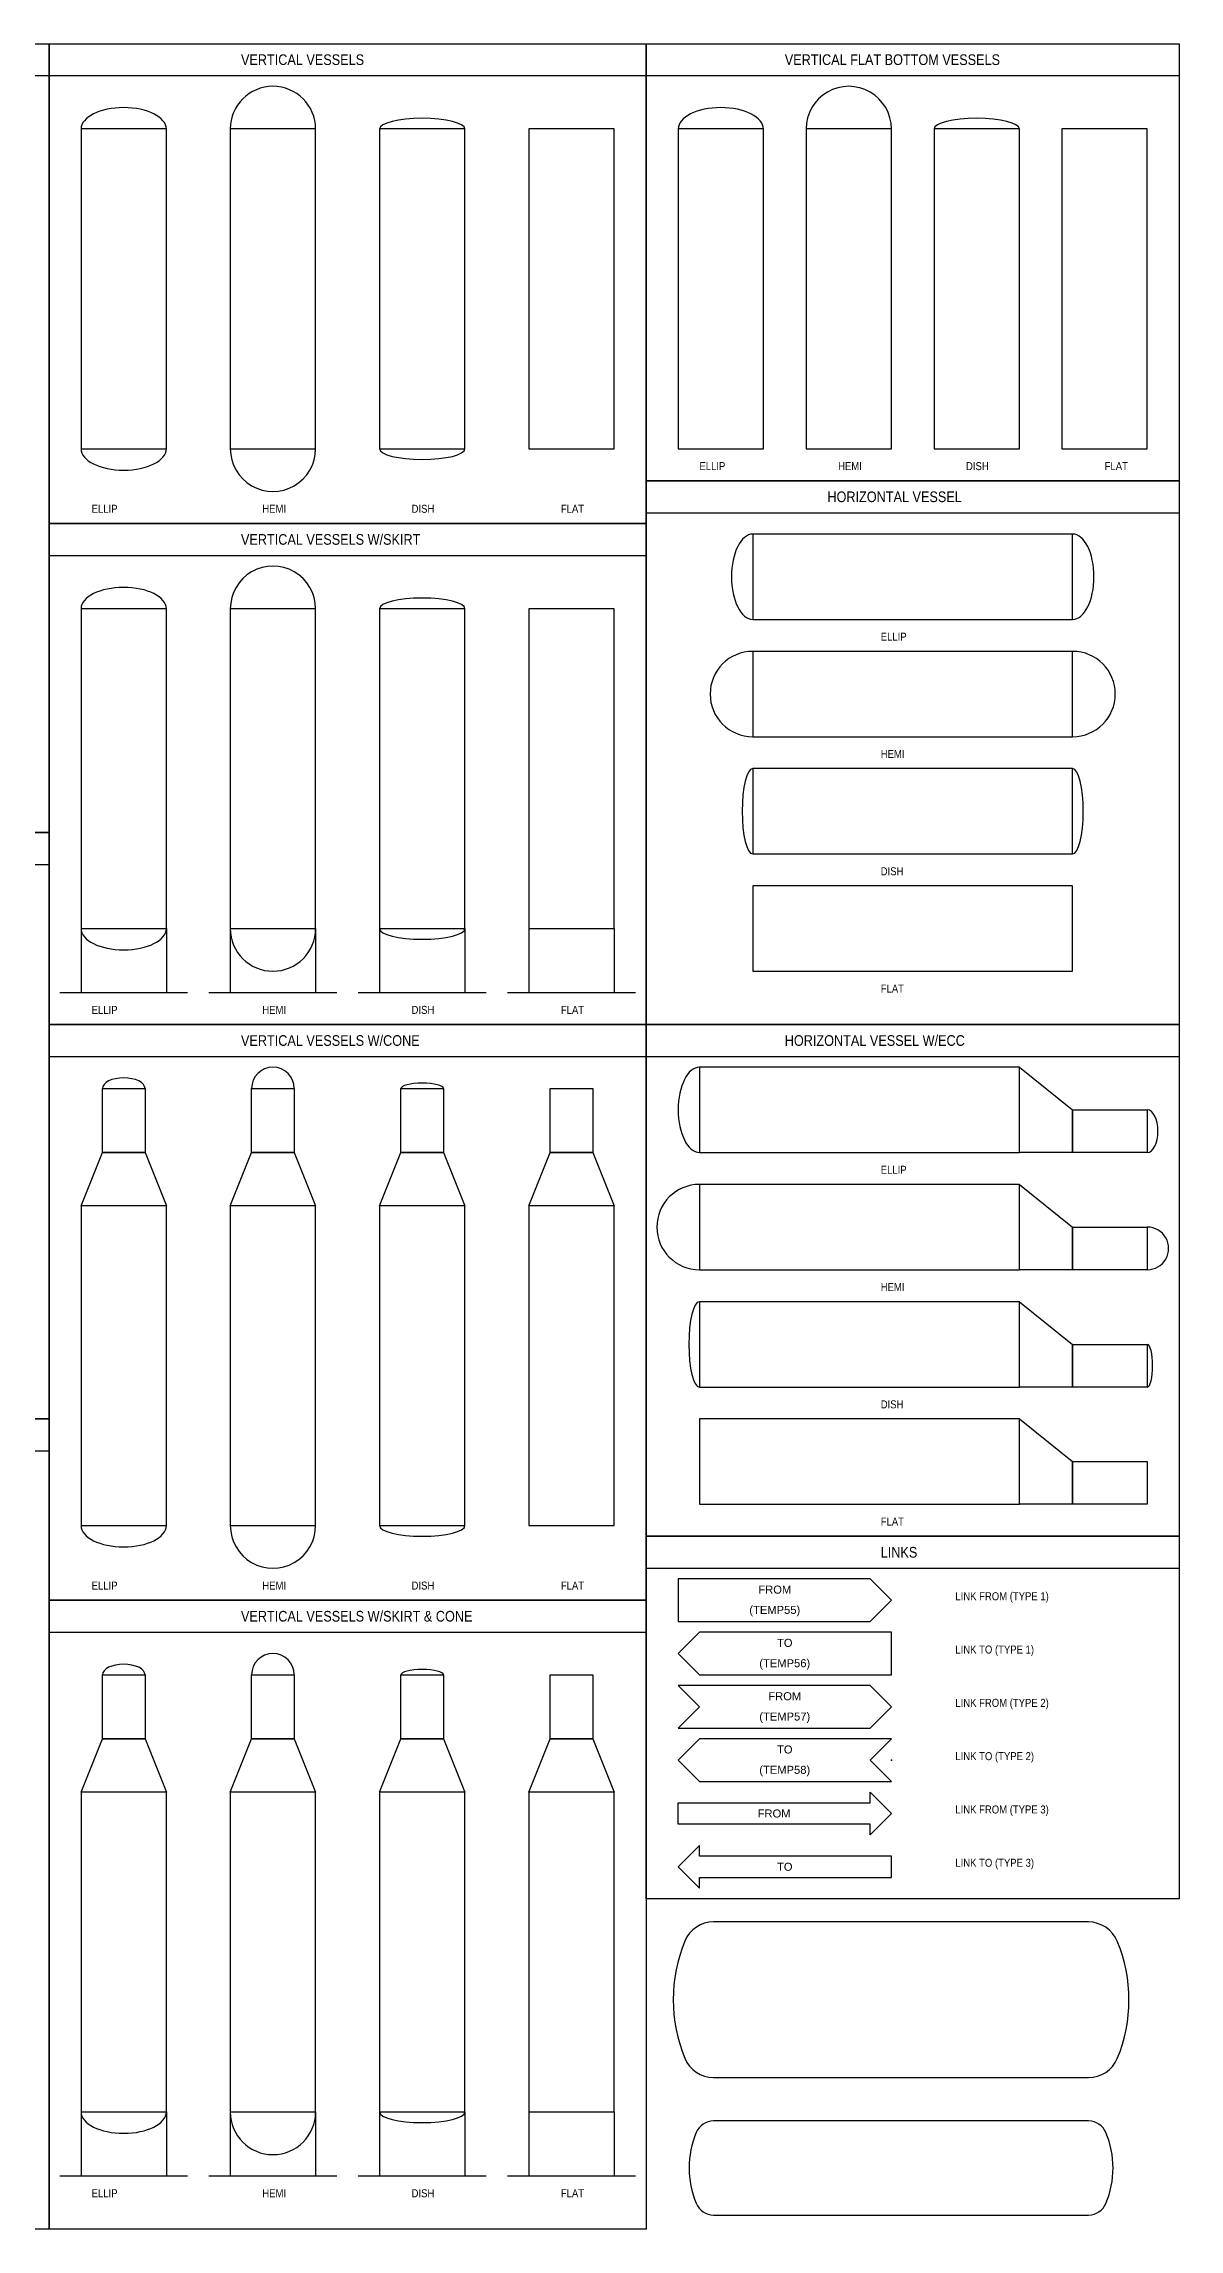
# Model space of a CAD drawing. Header units: inches. Extents: x 39.8 to 67.8, y 12.5 to 38.1.
# Drawn here: x 54.53 to 67.84, y 12.5 to 38.12 of the extents above; entities that cross this region are included whole.
import ezdxf
from ezdxf.enums import TextEntityAlignment as Align

# ---------------------------------------------------------------- set-up
doc = ezdxf.new("R2010")
doc.units = ezdxf.units.IN
doc.header["$MEASUREMENT"] = 0
for name, color, linetype in [('EQUIP', 3, 'Continuous'), ('INST-1', 4, 'Continuous'), ('TEXT', 7, 'Continuous'), ('VESS', 2, 'Continuous')]:
    doc.layers.add(name, color=color, linetype=linetype)
doc.styles.get("Standard").update_dxf_attribs({"font": 'arial.ttf'})

# ---------------------------------------------------------------- blocks, each defined once
blk = doc.blocks.new('LINK_FROM_1')
blk.add_lwpolyline([(0, -0.1), (0.9, -0.1), (1, 0), (0.9, 0.1), (0, 0.1)], close=True)
at = {"flags": 8}
for tag, p in [('DWG_FROM', (0.453, 0.05)), ('TAG', (0.453, -0.05))]:
    blk.add_attdef(tag, text='', height=0.05, dxfattribs=at).set_placement(p, align=Align.MIDDLE)
blk = doc.blocks.new('LINK_TO_3')
for points in [[(0.1, 0.1), (0, 0), (0.1, -0.1)], [(0.1, -0.1), (0.1, -0.05), (1, -0.05), (1, 0.05), (0.1, 0.05), (0.1, 0.1)]]:
    blk.add_lwpolyline(points)
at = {"flags": 8}
blk.add_attdef('DWG_TO', text='', height=0.05, dxfattribs=at).set_placement((0.5, 0), align=Align.MIDDLE)
blk = doc.blocks.new('LINK_FROM_3')
for points in [[(0.9, -0.1), (0.9, -0.05), (0, -0.05), (0, 0.05), (0.9, 0.05), (0.9, 0.1)], [(0.9, -0.1), (1, 0), (0.9, 0.1)]]:
    blk.add_lwpolyline(points)
at = {"flags": 8}
blk.add_attdef('DWG_FROM', text='', height=0.05, dxfattribs=at).set_placement((0.45, 0), align=Align.MIDDLE)
blk = doc.blocks.new('LINK_TO_2')
blk.add_lwpolyline([(1, 0.1), (0.1, 0.1), (0, 0), (0.1, -0.1), (1, -0.1), (0.9, 0)], close=True)
blk.add_point((1, 0))
at = {"flags": 8}
for tag, p in [('DWG_TO', (0.5, 0.05)), ('TAG', (0.5, -0.05))]:
    blk.add_attdef(tag, text='', height=0.05, dxfattribs=at).set_placement(p, align=Align.MIDDLE)
blk = doc.blocks.new('LINK_FROM_2')
blk.add_lwpolyline([(0, -0.1), (0.9, -0.1), (1, 0), (0.9, 0.1), (0, 0.1), (0.1, 0)], close=True)
at = {"flags": 8}
for tag, p in [('DWG_FROM', (0.5, 0.05)), ('TAG', (0.5, -0.05))]:
    blk.add_attdef(tag, text='', height=0.05, dxfattribs=at).set_placement(p, align=Align.MIDDLE)
blk = doc.blocks.new('LINK_TO_1')
blk.add_lwpolyline([(1, 0.1), (0.1, 0.1), (0, 0), (0.1, -0.1), (1, -0.1)], close=True)
at = {"flags": 8}
for tag, p in [('DWG_TO', (0.5, 0.05)), ('TAG', (0.5, -0.05))]:
    blk.add_attdef(tag, text='', height=0.05, dxfattribs=at).set_placement(p, align=Align.MIDDLE)

msp = doc.modelspace()

# ---------------------------------------------------------------- linework, layer by layer
for p, q in [((49.842, 37.746), (54.592, 37.746)), ((54.592, 37.746), (61.592, 37.746)), ((61.592, 37.746), (67.842, 37.746)), ((61.592, 32.621), (67.842, 32.621)), ((54.592, 32.121), (61.592, 32.121)), ((49.842, 28.496), (54.592, 28.496)), ((54.592, 26.246), (61.592, 26.246)), ((61.592, 26.246), (67.842, 26.246)), ((49.842, 21.621), (54.592, 21.621)), ((61.592, 20.246), (67.842, 20.246)), ((54.592, 19.496), (61.592, 19.496))]:
    msp.add_line(p, q)
for points in [[(54.592, 28.871), (49.842, 28.871), (49.842, 38.121), (54.592, 38.121)], [(61.592, 32.496), (54.592, 32.496), (54.592, 38.121), (61.592, 38.121)], [(67.842, 32.996), (61.592, 32.996), (61.592, 38.121), (67.842, 38.121)], [(67.842, 26.621), (61.592, 26.621), (61.592, 32.996), (67.842, 32.996)], [(61.592, 26.621), (54.592, 26.621), (54.592, 32.496), (61.592, 32.496)], [(54.592, 21.996), (49.842, 21.996), (49.842, 28.871), (54.592, 28.871)], [(61.592, 19.871), (54.592, 19.871), (54.592, 26.621), (61.592, 26.621)], [(67.842, 20.621), (61.592, 20.621), (61.592, 26.621), (67.842, 26.621)], [(54.592, 12.496), (49.842, 12.496), (49.842, 21.996), (54.592, 21.996)], [(67.842, 16.371), (61.592, 16.371), (61.592, 20.621), (67.842, 20.621)], [(61.592, 12.496), (54.592, 12.496), (54.592, 19.871), (61.592, 19.871)]]:
    msp.add_lwpolyline(points, close=True)
at = {"layer": 'EQUIP'}
for points in [[(54.967, 33.371), (55.967, 33.371), (55.967, 37.121), (54.967, 37.121)], [(56.717, 33.371), (57.717, 33.371), (57.717, 37.121), (56.717, 37.121)], [(58.467, 33.371), (59.467, 33.371), (59.467, 37.121), (58.467, 37.121)], [(60.217, 33.371), (61.217, 33.371), (61.217, 37.121), (60.217, 37.121)], [(61.967, 33.371), (62.967, 33.371), (62.967, 37.121), (61.967, 37.121)], [(63.467, 33.371), (64.467, 33.371), (64.467, 37.121), (63.467, 37.121)], [(64.967, 33.371), (65.967, 33.371), (65.967, 37.121), (64.967, 37.121)], [(66.467, 33.371), (67.467, 33.371), (67.467, 37.121), (66.467, 37.121)], [(62.842, 31.371), (66.592, 31.371), (66.592, 32.371), (62.842, 32.371)], [(54.967, 27.746), (55.967, 27.746), (55.967, 31.496), (54.967, 31.496)], [(56.717, 27.746), (57.717, 27.746), (57.717, 31.496), (56.717, 31.496)], [(58.467, 27.746), (59.467, 27.746), (59.467, 31.496), (58.467, 31.496)], [(60.217, 27.746), (61.217, 27.746), (61.217, 31.496), (60.217, 31.496)], [(62.842, 29.996), (66.592, 29.996), (66.592, 30.996), (62.842, 30.996)], [(62.842, 28.621), (66.592, 28.621), (66.592, 29.621), (62.842, 29.621)], [(62.842, 27.246), (66.592, 27.246), (66.592, 28.246), (62.842, 28.246)], [(62.217, 25.121), (65.967, 25.121), (65.967, 26.121), (62.217, 26.121)], [(65.967, 25.121), (65.967, 26.121), (66.592, 25.621), (66.592, 25.121)], [(55.717, 25.121), (55.217, 25.121), (55.217, 25.871), (55.717, 25.871)], [(57.467, 25.121), (56.967, 25.121), (56.967, 25.871), (57.467, 25.871)], [(59.217, 25.121), (58.717, 25.121), (58.717, 25.871), (59.217, 25.871)], [(60.967, 25.121), (60.467, 25.121), (60.467, 25.871), (60.967, 25.871)], [(66.592, 25.121), (66.592, 25.621), (67.467, 25.621), (67.467, 25.121)], [(55.967, 24.496), (54.967, 24.496), (55.217, 25.121), (55.717, 25.121)], [(57.717, 24.496), (56.717, 24.496), (56.967, 25.121), (57.467, 25.121)], [(59.467, 24.496), (58.467, 24.496), (58.717, 25.121), (59.217, 25.121)], [(61.217, 24.496), (60.217, 24.496), (60.467, 25.121), (60.967, 25.121)], [(62.217, 23.746), (65.967, 23.746), (65.967, 24.746), (62.217, 24.746)], [(65.967, 23.746), (65.967, 24.746), (66.592, 24.246), (66.592, 23.746)], [(54.967, 20.746), (55.967, 20.746), (55.967, 24.496), (54.967, 24.496)], [(56.717, 20.746), (57.717, 20.746), (57.717, 24.496), (56.717, 24.496)], [(58.467, 20.746), (59.467, 20.746), (59.467, 24.496), (58.467, 24.496)], [(60.217, 20.746), (61.217, 20.746), (61.217, 24.496), (60.217, 24.496)], [(66.592, 23.746), (66.592, 24.246), (67.467, 24.246), (67.467, 23.746)], [(62.217, 22.371), (65.967, 22.371), (65.967, 23.371), (62.217, 23.371)], [(65.967, 22.371), (65.967, 23.371), (66.592, 22.871), (66.592, 22.371)], [(66.592, 22.371), (66.592, 22.871), (67.467, 22.871), (67.467, 22.371)], [(62.217, 20.996), (65.967, 20.996), (65.967, 21.996), (62.217, 21.996)], [(65.967, 20.996), (65.967, 21.996), (66.592, 21.496), (66.592, 20.996)], [(66.592, 20.996), (66.592, 21.496), (67.467, 21.496), (67.467, 20.996)], [(55.717, 18.246), (55.217, 18.246), (55.217, 18.996), (55.717, 18.996)], [(57.467, 18.246), (56.967, 18.246), (56.967, 18.996), (57.467, 18.996)], [(59.217, 18.246), (58.717, 18.246), (58.717, 18.996), (59.217, 18.996)], [(60.967, 18.246), (60.467, 18.246), (60.467, 18.996), (60.967, 18.996)], [(55.967, 17.621), (54.967, 17.621), (55.217, 18.246), (55.717, 18.246)], [(57.717, 17.621), (56.717, 17.621), (56.967, 18.246), (57.467, 18.246)], [(59.467, 17.621), (58.467, 17.621), (58.717, 18.246), (59.217, 18.246)], [(61.217, 17.621), (60.217, 17.621), (60.467, 18.246), (60.967, 18.246)], [(54.967, 13.871), (55.967, 13.871), (55.967, 17.621), (54.967, 17.621)], [(56.717, 13.871), (57.717, 13.871), (57.717, 17.621), (56.717, 17.621)], [(58.467, 13.871), (59.467, 13.871), (59.467, 17.621), (58.467, 17.621)], [(60.217, 13.871), (61.217, 13.871), (61.217, 17.621), (60.217, 17.621)]]:
    msp.add_lwpolyline(points, close=True, dxfattribs=at)
for points in [[(54.967, 27.746), (54.967, 26.996)], [(55.967, 27.746), (55.967, 26.996)], [(56.717, 27.746), (56.717, 26.996)], [(57.717, 27.746), (57.717, 26.996)], [(58.467, 27.746), (58.467, 26.996)], [(59.467, 27.746), (59.467, 26.996)], [(60.217, 27.746), (60.217, 26.996)], [(61.217, 27.746), (61.217, 26.996)], [(54.717, 26.996), (56.217, 26.996)], [(56.467, 26.996), (57.967, 26.996)], [(58.217, 26.996), (59.717, 26.996)], [(59.967, 26.996), (61.467, 26.996)], [(54.967, 13.871), (54.967, 13.121)], [(55.967, 13.871), (55.967, 13.121)], [(56.717, 13.871), (56.717, 13.121)], [(57.717, 13.871), (57.717, 13.121)], [(58.467, 13.871), (58.467, 13.121)], [(59.467, 13.871), (59.467, 13.121)], [(60.217, 13.871), (60.217, 13.121)], [(61.217, 13.871), (61.217, 13.121)], [(54.717, 13.121), (56.217, 13.121)], [(56.467, 13.121), (57.967, 13.121)], [(58.217, 13.121), (59.717, 13.121)], [(59.967, 13.121), (61.467, 13.121)]]:
    msp.add_lwpolyline(points, dxfattribs=at)
for centre, major_axis, ratio, start_param, end_param in [((57.217, 37.121), (-0.5, 0), 1, 3.141593, 6.283185), ((63.967, 37.121), (0, 0.5), 1, 4.712389, 7.853982), ((55.467, 37.121), (-0.5, 0), 0.5, 3.141593, 6.283185), ((58.967, 37.121), (-0.5, 0), 0.25, 3.141593, 6.283185), ((62.467, 37.121), (-0.5, 0), 0.5, 3.141593, 6.283185), ((65.467, 37.121), (-0.5, 0), 0.25, 3.141593, 6.283185), ((55.467, 33.371), (0.5, 0), 0.5, 3.141593, 6.283185), ((57.217, 33.371), (0, -0.5), 1, 4.712389, 7.853982), ((58.967, 33.371), (0.5, 0), 0.25, 3.141593, 6.283185), ((62.842, 31.871), (0, -0.5), 0.5, 3.141593, 6.283185), ((66.592, 31.871), (0, 0.5), 0.5, 3.141593, 6.283185), ((57.217, 31.496), (0, 0.5), 1, 4.712389, 7.853982), ((55.467, 31.496), (-0.5, 0), 0.5, 3.141593, 6.283185), ((58.967, 31.496), (-0.5, 0), 0.25, 3.141593, 6.283185), ((62.842, 30.496), (0, -0.5), 1, 3.141593, 6.283185), ((66.592, 30.496), (0, 0.5), 1, 3.141593, 6.283185), ((62.842, 29.121), (0, -0.5), 0.25, 3.141593, 6.283185), ((66.592, 29.121), (0, 0.5), 0.25, 3.141593, 6.283185), ((55.467, 27.746), (0.5, 0), 0.5, 3.141593, 6.283185), ((57.217, 27.746), (0.5, 0), 1, 3.141593, 6.283185), ((58.967, 27.746), (0.5, 0), 0.25, 3.141593, 6.283185), ((55.467, 25.871), (-0.25, 0), 0.5, 3.141593, 6.283185), ((57.217, 25.871), (-0.25, 0), 1, 3.141593, 6.283185), ((58.967, 25.871), (-0.25, 0), 0.25, 3.141593, 6.283185), ((62.217, 25.621), (0, -0.5), 0.5, 3.141593, 6.283185), ((67.467, 25.371), (0, 0.25), 0.5, 3.141593, 6.283185), ((62.217, 24.246), (0, -0.5), 1, 3.141593, 6.283185), ((67.467, 23.996), (0.25, 0), 1, 4.712389, 7.853982), ((62.217, 22.871), (0, -0.5), 0.25, 3.141593, 6.283185), ((67.467, 22.621), (0, 0.25), 0.25, 3.141593, 6.283185), ((55.467, 20.746), (0.5, 0), 0.5, 3.141593, 6.283185), ((57.217, 20.746), (0, -0.5), 1, 4.712389, 7.853982), ((58.967, 20.746), (0.5, 0), 0.25, 3.141593, 6.283185), ((57.217, 18.996), (-0.25, 0), 1, 3.141593, 6.283185), ((55.467, 18.996), (-0.25, 0), 0.5, 3.141593, 6.283185), ((58.967, 18.996), (-0.25, 0), 0.25, 3.141593, 6.283185), ((55.467, 13.871), (0.5, 0), 0.5, 3.141593, 6.283185), ((57.217, 13.871), (0.5, 0), 1, 3.141593, 6.283185), ((58.967, 13.871), (0.5, 0), 0.25, 3.141593, 6.283185)]:
    msp.add_ellipse(centre, major_axis=major_axis, ratio=ratio, start_param=start_param, end_param=end_param, dxfattribs=at)
at = {"layer": 'VESS'}
for points in [[(62.383, 14.274), (66.778, 14.274, 0.302775), (67.115, 14.498, 0.200001), (67.115, 15.872, 0.302775), (66.778, 16.099), (62.383, 16.099, 0.302775), (62.046, 15.874, 0.200001), (62.046, 14.501, 0.302775), (62.383, 14.274)], [(62.383, 12.663), (66.778, 12.663, 0.302775), (66.982, 12.799, 0.200001), (66.982, 13.63, 0.302775), (66.778, 13.767), (62.383, 13.767, 0.302775), (62.179, 13.631, 0.200001), (62.179, 12.8, 0.302775), (62.383, 12.663)]]:
    msp.add_lwpolyline(points, format="xyb", close=True, dxfattribs=at)

# ---------------------------------------------------------------- block references
at = {"layer": 'INST-1'}
ref = msp.add_blockref('LINK_FROM_1', (61.967, 19.871), dxfattribs=dict(at, xscale=2.5, yscale=2.5, zscale=2.5))
ref.add_attrib('TAG', '(TEMP55)', dxfattribs={"layer": 'TEXT', "height": 0.0938}).set_placement((63.1, 19.746), align=Align.MIDDLE)
ref.add_attrib('DWG_FROM', 'FROM', dxfattribs={"layer": 'TEXT', "height": 0.0938}).set_placement((63.1, 19.996), align=Align.MIDDLE)
ref = msp.add_blockref('LINK_TO_1', (61.967, 19.246), dxfattribs=dict(at, xscale=2.5, yscale=2.5, zscale=2.5))
ref.add_attrib('TAG', '(TEMP56)', dxfattribs={"layer": 'TEXT', "height": 0.0938}).set_placement((63.217, 19.121), align=Align.MIDDLE)
ref.add_attrib('DWG_TO', 'TO', dxfattribs={"layer": 'TEXT', "height": 0.0938}).set_placement((63.217, 19.371), align=Align.MIDDLE)
ref = msp.add_blockref('LINK_FROM_2', (61.967, 18.621), dxfattribs=dict(at, xscale=2.5, yscale=2.5, zscale=2.5))
ref.add_attrib('TAG', '(TEMP57)', dxfattribs={"layer": 'TEXT', "height": 0.0938}).set_placement((63.217, 18.496), align=Align.MIDDLE)
ref.add_attrib('DWG_FROM', 'FROM', dxfattribs={"layer": 'TEXT', "height": 0.0938}).set_placement((63.217, 18.746), align=Align.MIDDLE)
ref = msp.add_blockref('LINK_TO_2', (61.967, 17.996), dxfattribs=dict(at, xscale=2.5, yscale=2.5, zscale=2.5))
ref.add_attrib('TAG', '(TEMP58)', dxfattribs={"layer": 'TEXT', "height": 0.0938}).set_placement((63.217, 17.871), align=Align.MIDDLE)
ref.add_attrib('DWG_TO', 'TO', dxfattribs={"layer": 'TEXT', "height": 0.0938}).set_placement((63.217, 18.121), align=Align.MIDDLE)
ref = msp.add_blockref('LINK_FROM_3', (61.967, 17.371), dxfattribs=dict(at, xscale=2.5, yscale=2.5, zscale=2.5))
ref.add_attrib('DWG_FROM', 'FROM', dxfattribs={"layer": 'TEXT', "height": 0.0938}).set_placement((63.092, 17.371), align=Align.MIDDLE)
ref = msp.add_blockref('LINK_TO_3', (61.967, 16.746), dxfattribs=dict(at, xscale=2.5, yscale=2.5, zscale=2.5))
ref.add_attrib('DWG_TO', 'TO', dxfattribs={"layer": 'TEXT', "height": 0.0938}).set_placement((63.217, 16.746), align=Align.MIDDLE)

# ---------------------------------------------------------------- texts
at = {"layer": 'TEXT', "width": 0.85}
for s, height, p in [('VERTICAL VESSELS', 0.125, (56.842, 37.871)), ('VERTICAL FLAT BOTTOM VESSELS', 0.125, (63.217, 37.871)), ('ELLIP', 0.0938, (62.217, 33.121)), ('HEMI', 0.0938, (63.842, 33.121)), ('DISH', 0.0938, (65.342, 33.121)), ('FLAT', 0.0938, (66.967, 33.121)), ('HORIZONTAL VESSEL', 0.125, (63.717, 32.746)), ('ELLIP', 0.0938, (55.092, 32.621)), ('HEMI', 0.0938, (57.092, 32.621)), ('DISH', 0.0938, (58.842, 32.621)), ('FLAT', 0.0938, (60.592, 32.621)), ('VERTICAL VESSELS W/SKIRT', 0.125, (56.842, 32.246)), ('ELLIP', 0.0938, (64.342, 31.121)), ('HEMI', 0.0938, (64.342, 29.746)), ('DISH', 0.0938, (64.342, 28.371)), ('FLAT', 0.0938, (64.342, 26.996)), ('ELLIP', 0.0938, (55.092, 26.746)), ('HEMI', 0.0938, (57.092, 26.746)), ('DISH', 0.0938, (58.842, 26.746)), ('FLAT', 0.0938, (60.592, 26.746)), ('VERTICAL VESSELS W/CONE', 0.125, (56.842, 26.371)), ('HORIZONTAL VESSEL W/ECC', 0.125, (63.217, 26.371)), ('ELLIP', 0.0938, (64.342, 24.871)), ('HEMI', 0.0938, (64.342, 23.496)), ('DISH', 0.0938, (64.342, 22.121)), ('FLAT', 0.0938, (64.342, 20.746)), ('LINKS', 0.125, (64.342, 20.371)), ('ELLIP', 0.0938, (55.092, 19.996)), ('HEMI', 0.0938, (57.092, 19.996)), ('DISH', 0.0938, (58.842, 19.996)), ('FLAT', 0.0938, (60.592, 19.996)), ('VERTICAL VESSELS W/SKIRT & CONE', 0.125, (56.842, 19.621)), ('LINK FROM (TYPE 1)', 0.0938, (65.217, 19.871)), ('LINK TO (TYPE 1)', 0.0938, (65.217, 19.246)), ('LINK FROM (TYPE 2)', 0.0938, (65.217, 18.621)), ('LINK TO (TYPE 2)', 0.0938, (65.217, 17.996)), ('LINK FROM (TYPE 3)', 0.0938, (65.217, 17.371)), ('LINK TO (TYPE 3)', 0.0938, (65.217, 16.746)), ('ELLIP', 0.0938, (55.092, 12.871)), ('HEMI', 0.0938, (57.092, 12.871)), ('DISH', 0.0938, (58.842, 12.871)), ('FLAT', 0.0938, (60.592, 12.871))]:
    msp.add_text(s, height=height, dxfattribs=at).set_placement(p)

doc.saveas('drawing.dxf')
